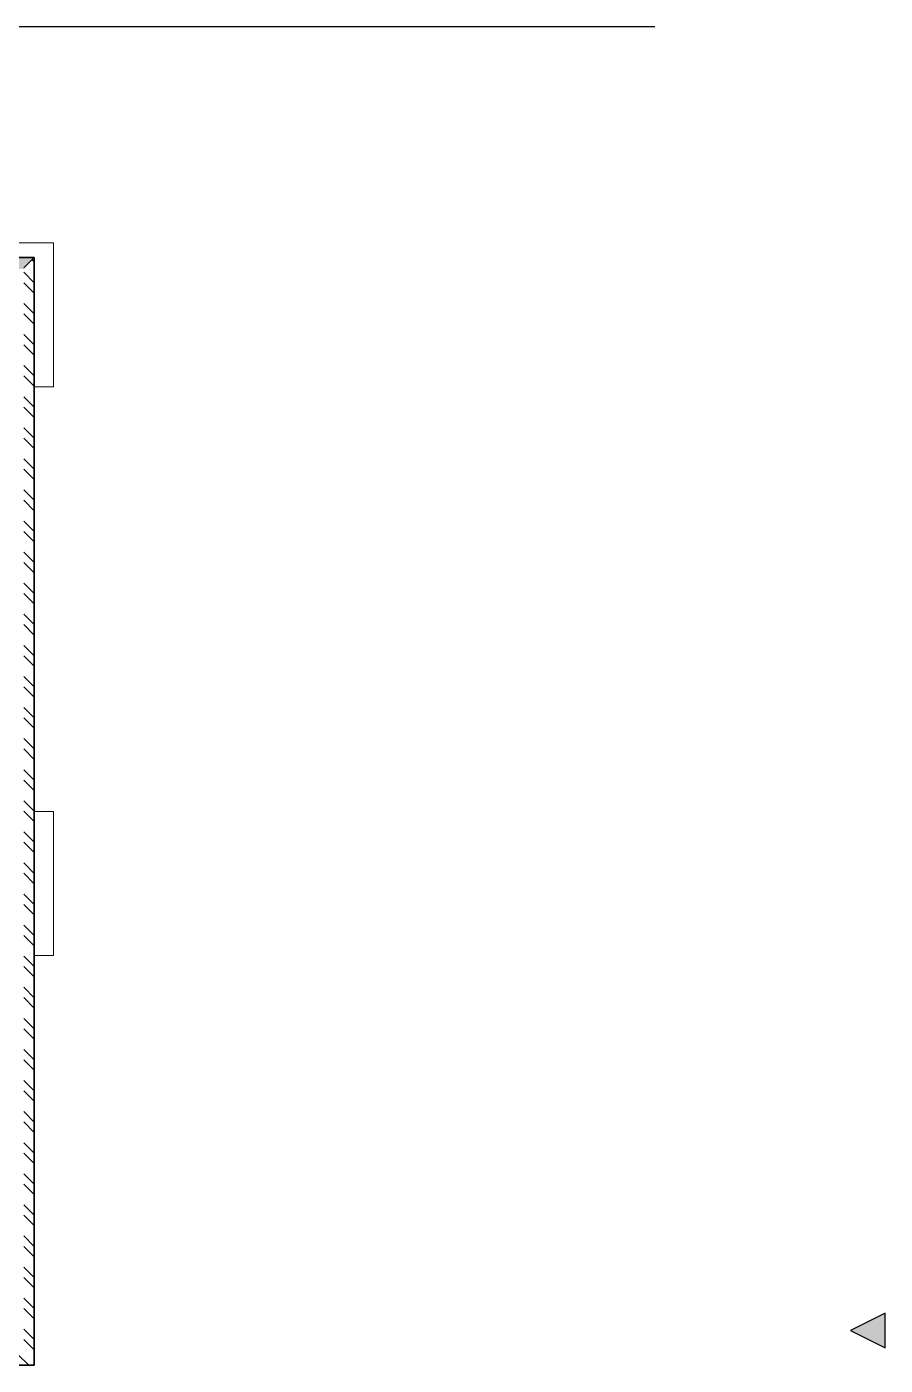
# Model space of a CAD drawing. Header units: millimetres. Extents: x -100 to 251604, y 0 to 25979.
# Drawn here: x 181365 to 188804, y 12710 to 24310 of the extents above; entities that cross this region are included whole.
import ezdxf
from ezdxf.enums import TextEntityAlignment as Align

# ---------------------------------------------------------------- set-up
doc = ezdxf.new("R2010")
doc.units = ezdxf.units.MM
doc.layers.get('0').update_dxf_attribs({"true_color": 0xdfdfdf})
for name, color, linetype in [('Background_Back bricks', 7, 'Continuous'), ('Background_Front bricks', 7, 'Continuous'), ('Boundary_Back bricks', 7, 'Continuous'), ('Boundary_Cavity Wall_ Back', 7, 'Continuous'), ('Boundary_Cavity Wall_ Front', 7, 'Continuous'), ('Boundary_Front bricks', 7, 'Continuous'), ('Fill_Back bricks', 7, 'Continuous'), ('Fill_Front bricks', 7, 'Continuous'), ('Viewport border', 7, 'Continuous')]:
    doc.layers.add(name, color=color, linetype=linetype)
doc.layers.add('Background_Concrete_ Reinforced', color=7, linetype='Continuous', lineweight=9)
doc.layers.add('BIM_SECTIONS', color=151, linetype='Continuous', lineweight=25)
doc.styles.get("Standard").update_dxf_attribs({"font": 'arial.ttf'})

# ---------------------------------------------------------------- blocks, each defined once
blk = doc.blocks.new('_ElevationCallout')
blk.add_hatch(color=256).paths.add_polyline_path([(-150, 3), (150, 3), (0, 303)])
blk.add_lwpolyline([(-150, 3), (150, 3), (0, 303), (0, 303)], close=True)
at = {"color": 0, "lineweight": 30, "flags": 106}
blk.add_attdef('SECTIONNAME', text='', height=100, dxfattribs=at).set_placement((0, -233), align=Align.MIDDLE_CENTER)
blk = doc.blocks.new('Main_Floor 2__section__..%5CMainBuilding.dwg', base_point=(-3895, -13010))
at = {"layer": 'Fill_Back bricks', "extrusion": (-2.22987e-32, -1.97028e-29, -1)}
h = blk.add_hatch(dxfattribs=at)
h.set_pattern_fill('ANSI36', color=256, scale=20, style=0)
h.set_pattern_definition([(45, (-5377.5, -9300), (33.67596, 123.47852), [158.75, -31.75, 0, -31.75])])
h.paths.add_polyline_path([(-5378, 9300), (-5468, 9210), (-5508, 9210), (-5508, 9200), (-41138, 9200), (-41138, 9210), (-41228, 9300)])
at = {"layer": 'Fill_Front bricks', "extrusion": (3.27121e-29, 1.37363e-29, -1)}
h = blk.add_hatch(dxfattribs=at)
h.set_pattern_fill('ANSI32', color=256, scale=20, style=0)
h.set_pattern_definition([(45, (-5377.5, -9300), (-134.7038, 134.7038), []), (45, (-5287.7, -9300), (-134.7038, 134.7038), [])])
h.paths.add_polyline_path([(-41228, -300), (-41228, 9300), (-41138, 9210), (-41138, -210), (-40828, -210), (-40828, -300)])
at = {"layer": 'Background_Back bricks'}
for p, q in [((41227, 9300), (5378, 9300)), ((41138, 9210), (41227, 9300))]:
    blk.add_line(p, q, dxfattribs=at)
at = {"layer": 'Background_Concrete_ Reinforced'}
for p, q in [((41396, 9428), (40126, 9428)), ((41396, 8180), (41396, 9428)), ((41227, 8180), (41396, 8180)), ((41396, 4498), (41227, 4498)), ((41396, 3250), (41396, 4498)), ((41227, 3250), (41396, 3250))]:
    blk.add_line(p, q, dxfattribs=at)
at = {"layer": 'Background_Front bricks'}
for p, q in [((41227, 9300), (41138, 9210)), ((41227, -300), (41227, 9300)), ((25978, -300), (41227, -300)), ((25978, -300), (41227, -300)), ((40828, -300), (41227, -300)), ((41227, -300), (41227, -300)), ((41227, -300), (41227, -300)), ((41227, -300), (41227, -300))]:
    blk.add_line(p, q, dxfattribs=at)
at = {"layer": 'BIM_SECTIONS'}
blk.add_lwpolyline([(46605, 11300), (0, 11300)], dxfattribs=at)
at = {"layer": 'Boundary_Back bricks'}
for p, q in [((5378, 9300), (41227, 9300)), ((41227, 9300), (41138, 9210))]:
    blk.add_line(p, q, dxfattribs=at)
at = {"layer": 'Boundary_Cavity Wall_ Back'}
for p, q in [((5378, 9300), (41227, 9300)), ((41227, 9300), (41138, 9210))]:
    blk.add_line(p, q, dxfattribs=at)
at = {"layer": 'Boundary_Cavity Wall_ Front'}
for p, q in [((41138, 9210), (41227, 9300)), ((41227, 9300), (41227, -300)), ((41227, -300), (40828, -300))]:
    blk.add_line(p, q, dxfattribs=at)
at = {"layer": 'Boundary_Front bricks'}
for p, q in [((41138, 9210), (41227, 9300)), ((41227, 9300), (41227, -300)), ((41227, -300), (40828, -300))]:
    blk.add_line(p, q, dxfattribs=at)
at = {"layer": 'BIM_SECTIONS', "rotation": 90}
blk.add_blockref('_ElevationCallout', (48605, 0), dxfattribs=at)

msp = doc.modelspace()

# ---------------------------------------------------------------- block references
at = {"layer": 'Viewport border'}
msp.add_blockref('Main_Floor 2__section__..%5CMainBuilding.dwg', (136307, 0), dxfattribs=at)

doc.saveas('drawing.dxf')
